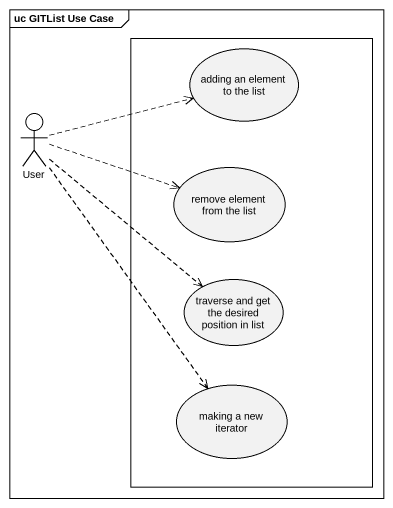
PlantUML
@startuml
mainframe uc GITList Use Case
rectangle " " as rectangle1 {
  usecase "adding an element to the list" as adding_an_element_to_the
  usecase "remove element from the list" as remove_element_from_the_list
  usecase "traverse and get the desired position in list" as traverse_and_get_the
  usecase "making a new iterator" as making_a_new_iterator
}
actor User
User .right.> adding_an_element_to_the
User .right.> remove_element_from_the_list
User ..> traverse_and_get_the
User ..> making_a_new_iterator
@enduml
